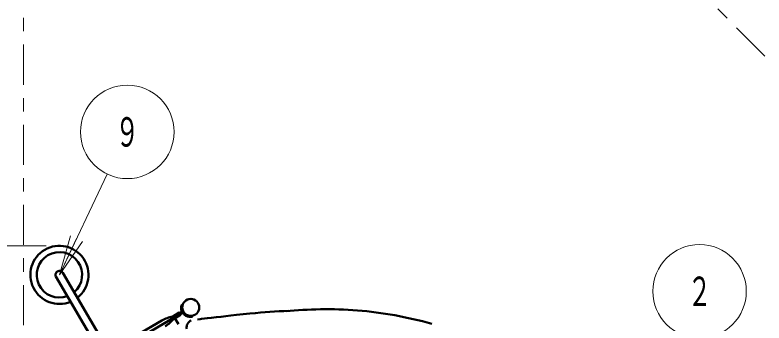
# Model space of a CAD drawing. Units: millimetres on the paper. Extents: x -385 to 0, y -594 to 267.
# Drawn here: x -231.2 to -175.1, y 154.1 to 177.2 of the extents above; entities that cross this region are included whole.
import ezdxf
from ezdxf.enums import TextEntityAlignment as Align

# ---------------------------------------------------------------- set-up
doc = ezdxf.new("R2010")
doc.units = ezdxf.units.MM
doc.linetypes.add('USER2', pattern=[6, 3, -1, 1, -1])
doc.linetypes.add('USER3', pattern=[8, 3, -1, 1, -1, 1, -1])
doc.layers.add('0_2', color=7, linetype='Continuous', lineweight=13)
doc.styles.add('ＭＳ ゴシック', font='')
doc.styles.get('ＭＳ ゴシック').set_extended_font_data('MS Gothic')

msp = doc.modelspace()

# ---------------------------------------------------------------- linework, layer by layer
at = {"layer": '0_2', "linetype": 'USER2'}
msp.add_line((-230.554, 147.967), (-230.554, 231.903), dxfattribs=at)
at = {"layer": '0_2'}
for p, q in [((-227.864, 157.728), (-224.286, 165.271)), ((-227.864, 157.728), (-227.03, 160.653)), ((-227.864, 157.728), (-226.579, 160.439)), ((-228.864, 159.905), (-368.765, 159.905)), ((-226.127, 160.224), (-227.864, 157.728))]:
    msp.add_line(p, q, dxfattribs=at)
at = {"layer": '0_2', "color": 140, "lineweight": 50}
for p, q in [((-218.654, 155.451), (-218.669, 155.453)), ((-218.598, 154.93), (-229.966, 148.278)), ((-218.891, 154.908), (-219.384, 154.619)), ((-218.79, 154.735), (-218.891, 154.908)), ((-218.708, 154.974), (-218.873, 154.877)), ((-218.662, 154.926), (-218.841, 154.821)), ((-218.643, 154.863), (-218.808, 154.766)), ((-218.591, 154.917), (-218.624, 154.898)), ((-218.624, 154.898), (-218.623, 154.896)), ((-218.623, 154.896), (-218.622, 154.894)), ((-218.622, 154.894), (-218.621, 154.892)), ((-218.621, 154.892), (-218.62, 154.89)), ((-218.62, 154.89), (-218.619, 154.888)), ((-218.619, 154.888), (-218.617, 154.886)), ((-218.617, 154.886), (-218.616, 154.884)), ((-218.616, 154.884), (-218.615, 154.882)), ((-218.582, 154.902), (-218.615, 154.882)), ((-218.614, 154.879), (-218.613, 154.879)), ((-218.613, 154.879), (-218.583, 154.901)), ((-218.608, 154.87), (-218.581, 154.889)), ((-218.598, 154.929), (-218.597, 154.928)), ((-218.597, 154.928), (-218.596, 154.927)), ((-218.596, 154.927), (-218.595, 154.925)), ((-218.595, 154.925), (-218.594, 154.923)), ((-218.594, 154.923), (-218.592, 154.92)), ((-218.592, 154.92), (-218.591, 154.917)), ((-218.582, 154.902), (-218.591, 154.917)), ((-218.561, 154.813), (-218.537, 154.835)), ((-222.068, 153.209), (-220.194, 154.306)), ((-218.79, 154.735), (-219.283, 154.447)), ((-219.222, 154.483), (-218.955, 154.026)), ((-218.201, 154.676), (-218.206, 154.662)), ((-218.037, 154.583), (-218.037, 154.616)), ((-217.964, 154.587), (-217.967, 154.62)), ((-217.919, 154.636), (-217.951, 154.627)), ((-217.941, 154.591), (-217.909, 154.599)), ((-217.941, 154.59), (-217.914, 154.597)), ((-217.933, 154.592), (-217.941, 154.59)), ((-217.926, 154.594), (-217.933, 154.592)), ((-217.919, 154.596), (-217.926, 154.594)), ((-217.914, 154.597), (-217.919, 154.596)), ((-217.911, 154.599), (-217.914, 154.597)), ((-217.909, 154.599), (-217.911, 154.599)), ((-217.532, 154.389), (-217.324, 154.415))]:
    msp.add_line(p, q, dxfattribs=at)
at = {"layer": '0_2', "linetype": 'USER3'}
msp.add_lwpolyline([(-217.463, 82.331), (-177.489, 82.331), (-146.77, 113.05), (-146.77, 145.828), (-181.814, 180.871), (-211.563, 180.871), (-216.312, 185.619), (-239.417, 185.619), (-250.719, 174.318), (-273.402, 174.318), (-282.162, 183.077), (-339.295, 183.077), (-360.908, 161.464), (-360.908, 130.916), (-337.108, 107.116), (-296.414, 107.116), (-282.736, 93.437), (-253.864, 93.437), (-250.628, 90.201), (-225.333, 90.201)], close=True, dxfattribs=at)
at = {"layer": '0_2', "color": 140, "lineweight": 50}
msp.add_lwpolyline([(-224.597, 152.727), (-227.611, 157.878), (-227.644, 157.923), (-227.684, 157.961), (-227.731, 157.991), (-227.783, 158.011), (-227.838, 158.021), (-227.894, 158.021), (-227.948, 158.011), (-228, 157.99), (-228.047, 157.96), (-228.088, 157.922), (-228.12, 157.877), (-228.144, 157.826), (-228.157, 157.772), (-228.161, 157.717), (-228.154, 157.661), (-228.136, 157.608), (-225.105, 152.429)], close=True, dxfattribs=at)
for points in [[(-210.693, 155.025), (-211.072, 155.015), (-211.412, 155.002), (-211.758, 154.985), (-212.109, 154.964), (-212.466, 154.938), (-212.823, 154.908), (-213.189, 154.873), (-213.606, 154.831), (-214.107, 154.779), (-214.617, 154.725), (-215.035, 154.68), (-215.41, 154.638), (-215.759, 154.599), (-216.13, 154.556), (-216.493, 154.514), (-216.803, 154.477), (-217.014, 154.452), (-217.222, 154.428), (-217.324, 154.415)], [(-199.996, 154.068), (-200.34, 154.163), (-200.686, 154.253), (-201.033, 154.339), (-201.38, 154.421), (-201.73, 154.499), (-202.073, 154.571), (-202.421, 154.639), (-202.77, 154.704), (-203.119, 154.764), (-203.467, 154.82), (-203.815, 154.871), (-204.162, 154.918), (-204.509, 154.961), (-204.857, 155), (-205.205, 155.034), (-205.553, 155.064), (-205.9, 155.09), (-206.247, 155.112), (-206.593, 155.129), (-206.94, 155.143), (-207.286, 155.152), (-207.636, 155.157), (-207.982, 155.158), (-208.323, 155.155), (-208.661, 155.148), (-208.995, 155.137), (-209.325, 155.123), (-209.652, 155.106), (-209.975, 155.085), (-210.285, 155.061), (-210.6, 155.034), (-210.877, 155.007)], [(-218.338, 153.692), (-218.346, 153.755), (-218.346, 153.822), (-218.337, 153.89), (-218.32, 153.958), (-218.293, 154.025), (-218.257, 154.088), (-218.218, 154.139)]]:
    msp.add_lwpolyline(points, dxfattribs=at)
at = {"layer": '0_2'}
for centre in [(-222.786, 168.433), (-179.95, 156.498)]:
    msp.add_circle(centre, 3.5, dxfattribs=at)
at = {"layer": '0_2', "color": 140, "lineweight": 50}
msp.add_circle((-218.039, 155.29), 0.636, dxfattribs=at)
for centre, radius, start, end in [((-227.864, 157.728), 2.177, 308.1087, 292.5478), ((-227.866, 157.729), 1.701, 310.3441, 290.3895), ((-218.039, 155.29), 0.721, 170.0378, 250.6344), ((-218.722, 155.41), 0.0286, 133.1581, 170.0378), ((-218.683, 155.369), 0.0857, 80.5443, 133.1581), ((-218.039, 155.29), 0.636, 165.3871, 255.2851), ((-218.722, 154.998), 0.0286, 300.3361, 342.4799), ((-218.628, 154.838), 0.0286, 78.1923, 120.3361), ((-218.039, 155.29), 0.707, 215.6194, 216.4789), ((-218.039, 155.29), 0.707, 216.5114, 276.2662), ((-218.039, 155.29), 0.674, 216.5114, 276.1188), ((-218.835, 151.983), 2.692, 101.9694, 120.3361), ((-221.313, 156.217), 2.692, 300.3361, 318.7028), ((-218.269, 154.637), 0.0286, 250.6344, 287.5141), ((-218.286, 154.691), 0.0857, 287.5141, 340.1279), ((-217.852, 153.9), 0.437, 111.3007, 146.9033), ((-218.039, 155.29), 0.707, 276.2662, 277.9723), ((-217.941, 154.586), 0.0044, 95.6249, 97.2095)]:
    msp.add_arc(centre, radius, start, end, dxfattribs=at)

# ---------------------------------------------------------------- texts
at = {"layer": '0_2', "style": 'ＭＳ ゴシック', "width": 0.6}
for s, p in [('９', (-222.786, 168.433)), ('２', (-179.95, 156.498))]:
    msp.add_text(s, height=2.199, dxfattribs=at).set_placement(p, align=Align.MIDDLE_CENTER)

doc.saveas('drawing.dxf')
